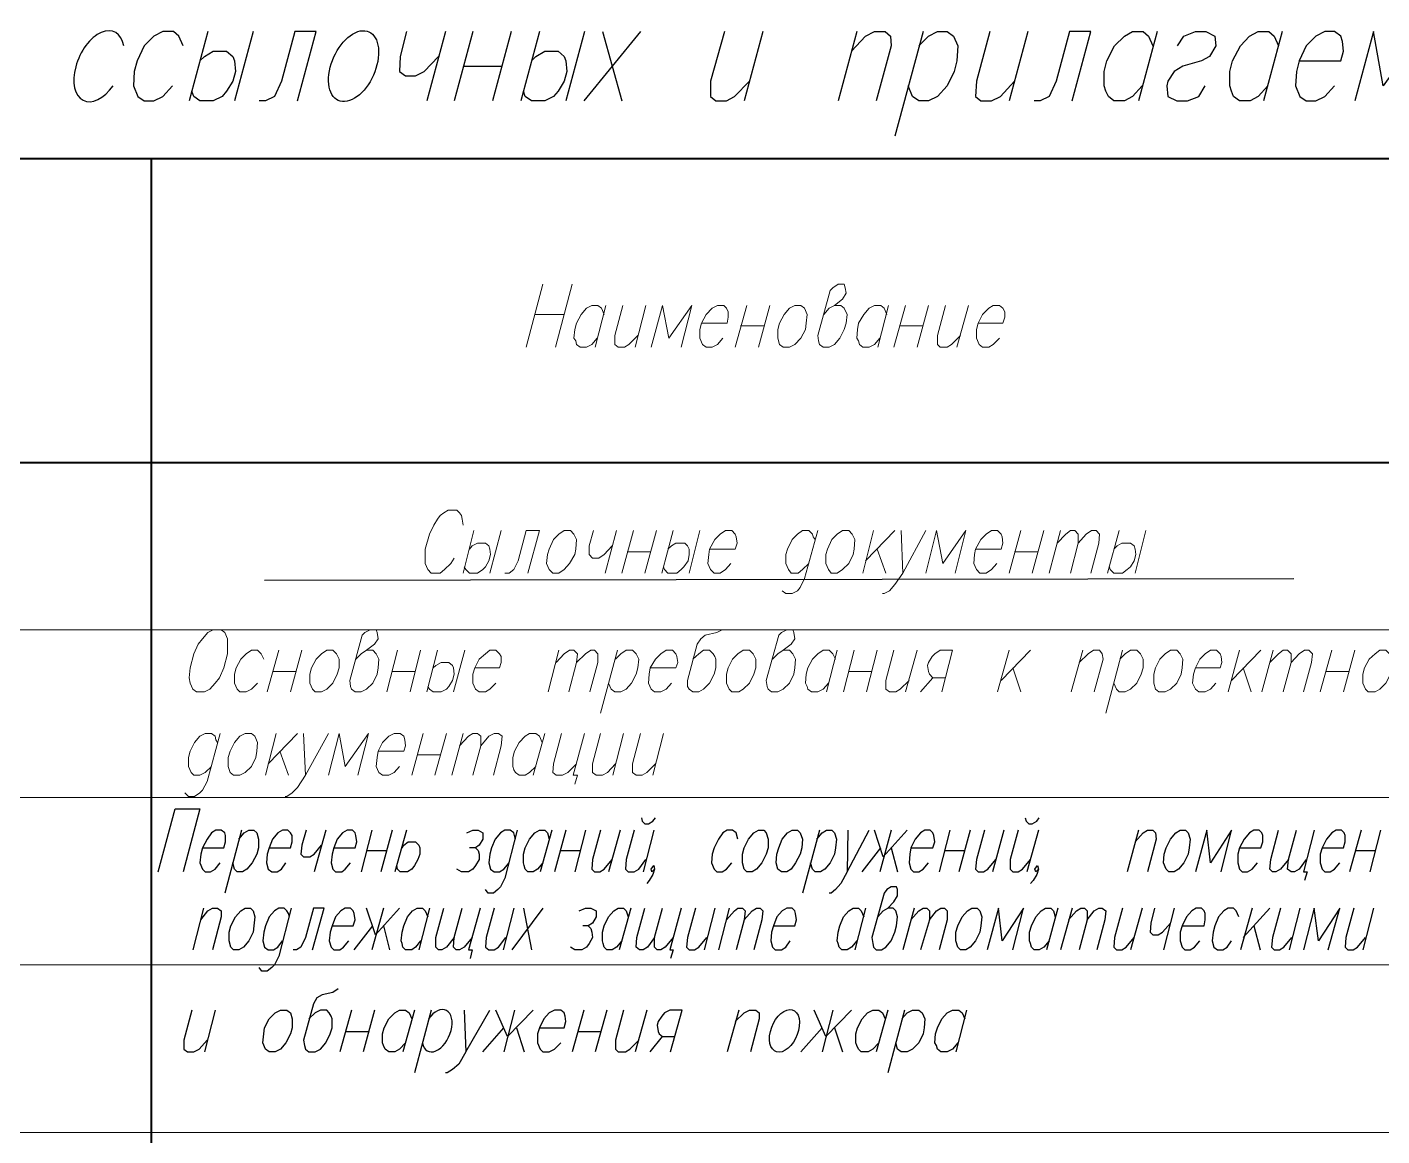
# Model space of a CAD drawing. Header units: millimetres. Extents: x 2185 to 4647, y 1259 to 2456.
# Drawn here: x 3933.69 to 3966.04, y 2395.15 to 2421.64 of the extents above; entities that cross this region are included whole.
import ezdxf

# ---------------------------------------------------------------- set-up
doc = ezdxf.new("R2010")
doc.units = ezdxf.units.MM
doc.layers.add('PDF _0', color=7, linetype='Continuous')
doc.layers.add('PDF _OBORUDOVANIE', color=7, linetype='Continuous')

msp = doc.modelspace()

# ---------------------------------------------------------------- linework, layer by layer
at = {"layer": 'PDF _0', "lineweight": 40}
for points in [[(3906.657, 2339.25), (3906.657, 2418.503), (3999.14, 2418.503), (3999.14, 2339.25)], [(3936.652, 2418.503), (3936.652, 2339.25)], [(3906.911, 2411.242), (3999.14, 2411.242)]]:
    msp.add_lwpolyline(points, dxfattribs=at)
at = {"layer": 'PDF _0', "lineweight": 20}
for points in [[(3946.008, 2415.497), (3945.606, 2413.994)], [(3946.304, 2413.994), (3946.706, 2415.497)], [(3952.718, 2414.777), (3952.845, 2414.925), (3952.972, 2414.989), (3953.163, 2415.137), (3953.247, 2415.285), (3953.226, 2415.412), (3953.205, 2415.497), (3953.057, 2415.497), (3952.93, 2415.412), (3952.866, 2415.349), (3952.57, 2414.269), (3952.591, 2414.142), (3952.612, 2414.057), (3952.697, 2413.994), (3952.845, 2413.994), (3952.972, 2414.057), (3953.099, 2414.205), (3953.205, 2414.417), (3953.247, 2414.565), (3953.269, 2414.777), (3953.205, 2414.925), (3953.12, 2414.989), (3952.972, 2414.989)], [(3945.817, 2414.777), (3946.516, 2414.777)], [(3947.299, 2414.205), (3947.172, 2414.057), (3947.045, 2413.994), (3946.897, 2413.994), (3946.812, 2414.057), (3946.791, 2414.142), (3946.749, 2414.205), (3946.77, 2414.417), (3946.812, 2414.565), (3946.918, 2414.777), (3947.045, 2414.925), (3947.172, 2414.989), (3947.32, 2414.989), (3947.405, 2414.925), (3947.469, 2414.777)], [(3947.511, 2414.989), (3947.257, 2413.994)], [(3947.913, 2414.989), (3947.723, 2414.269), (3947.723, 2414.057), (3947.807, 2413.994), (3947.955, 2413.994), (3948.061, 2414.057), (3948.273, 2414.269)], [(3948.463, 2414.989), (3948.209, 2413.994)], [(3949.31, 2413.994), (3949.564, 2414.989), (3949.014, 2414.205), (3948.866, 2414.989), (3948.59, 2413.994)], [(3949.797, 2414.565), (3950.411, 2414.565), (3950.432, 2414.713), (3950.432, 2414.84), (3950.39, 2414.925), (3950.326, 2414.989), (3950.178, 2414.989), (3950.051, 2414.925), (3949.903, 2414.777), (3949.797, 2414.565), (3949.755, 2414.417), (3949.755, 2414.205), (3949.818, 2414.057), (3949.903, 2413.994), (3950.051, 2413.994), (3950.178, 2414.057), (3950.305, 2414.205)], [(3950.877, 2414.989), (3950.601, 2413.994)], [(3951.427, 2414.989), (3951.152, 2413.994)], [(3954.052, 2414.205), (3953.925, 2414.057), (3953.798, 2413.994), (3953.65, 2413.994), (3953.565, 2414.057), (3953.544, 2414.142), (3953.501, 2414.205), (3953.523, 2414.417), (3953.544, 2414.565), (3953.671, 2414.777), (3953.798, 2414.925), (3953.925, 2414.989), (3954.073, 2414.989), (3954.158, 2414.925), (3954.221, 2414.777)], [(3954.263, 2414.989), (3954.009, 2413.994)], [(3954.666, 2414.989), (3954.39, 2413.994)], [(3955.216, 2414.989), (3954.941, 2413.994)], [(3955.618, 2414.989), (3955.428, 2414.269), (3955.428, 2414.057), (3955.491, 2413.994), (3955.661, 2413.994), (3955.766, 2414.057), (3955.978, 2414.269)], [(3956.169, 2414.989), (3955.893, 2413.994)], [(3956.401, 2414.565), (3956.994, 2414.565), (3957.036, 2414.713), (3957.036, 2414.84), (3956.994, 2414.925), (3956.909, 2414.989), (3956.761, 2414.989), (3956.655, 2414.925), (3956.507, 2414.777), (3956.401, 2414.565), (3956.359, 2414.417), (3956.359, 2414.205), (3956.423, 2414.057), (3956.507, 2413.994), (3956.655, 2413.994), (3956.761, 2414.057), (3956.909, 2414.205)], [(3950.728, 2414.502), (3951.279, 2414.502)], [(3954.539, 2414.502), (3955.089, 2414.502)], [(3944.103, 2409.739), (3944.082, 2409.887), (3944.06, 2409.972), (3944.018, 2410.035), (3943.955, 2410.099), (3943.743, 2410.099), (3943.637, 2410.035), (3943.552, 2409.972), (3943.489, 2409.887), (3943.404, 2409.739), (3943.298, 2409.527), (3943.193, 2409.167), (3943.193, 2408.956), (3943.193, 2408.829), (3943.256, 2408.681), (3943.341, 2408.596), (3943.552, 2408.596), (3943.658, 2408.681), (3943.806, 2408.829), (3943.891, 2408.956)], [(3944.357, 2409.612), (3944.103, 2408.596)], [(3945.013, 2409.612), (3944.738, 2408.596)], [(3945.648, 2408.596), (3945.923, 2409.612), (3945.606, 2409.612), (3945.415, 2408.892), (3945.309, 2408.681), (3945.204, 2408.596), (3945.098, 2408.596)], [(3947.215, 2409.612), (3947.109, 2409.252), (3947.109, 2409.04), (3947.193, 2408.956), (3947.342, 2408.956), (3947.469, 2409.04), (3947.659, 2409.252)], [(3947.765, 2409.612), (3947.49, 2408.596)], [(3948.167, 2409.612), (3947.892, 2408.596)], [(3948.717, 2409.612), (3948.442, 2408.596)], [(3949.12, 2409.612), (3948.844, 2408.596)], [(3949.755, 2409.612), (3949.501, 2408.596)], [(3949.988, 2409.167), (3950.601, 2409.167), (3950.644, 2409.316), (3950.623, 2409.464), (3950.601, 2409.527), (3950.517, 2409.612), (3950.369, 2409.612), (3950.242, 2409.527), (3950.115, 2409.4), (3949.988, 2409.167), (3949.966, 2409.04), (3949.945, 2408.829), (3950.009, 2408.681), (3950.093, 2408.596), (3950.242, 2408.596), (3950.369, 2408.681), (3950.496, 2408.829)], [(3952.57, 2409.612), (3952.253, 2408.469), (3952.147, 2408.257), (3952.083, 2408.173), (3951.956, 2408.109), (3951.808, 2408.109), (3951.723, 2408.173)], [(3952.507, 2409.4), (3952.464, 2409.464), (3952.443, 2409.527), (3952.358, 2409.612), (3952.21, 2409.612), (3952.083, 2409.527), (3951.956, 2409.4), (3951.85, 2409.167), (3951.808, 2409.04), (3951.808, 2408.829), (3951.871, 2408.681), (3951.935, 2408.596), (3952.104, 2408.596), (3952.21, 2408.681), (3952.358, 2408.829)], [(3953.904, 2409.612), (3953.65, 2408.596)], [(3954.412, 2409.612), (3953.713, 2408.892)], [(3954.56, 2409.612), (3954.602, 2408.596), (3955.153, 2409.612)], [(3955.851, 2408.596), (3956.105, 2409.612), (3955.555, 2408.829), (3955.407, 2409.612), (3955.153, 2408.596)], [(3956.338, 2409.167), (3956.952, 2409.167), (3956.994, 2409.316), (3956.973, 2409.464), (3956.952, 2409.527), (3956.867, 2409.612), (3956.719, 2409.612), (3956.592, 2409.527), (3956.465, 2409.4), (3956.338, 2409.167), (3956.317, 2409.04), (3956.296, 2408.829), (3956.359, 2408.681), (3956.444, 2408.596), (3956.592, 2408.596), (3956.719, 2408.681), (3956.846, 2408.829)], [(3957.417, 2409.612), (3957.142, 2408.596)], [(3957.968, 2409.612), (3957.693, 2408.596)], [(3958.37, 2409.612), (3958.095, 2408.596)], [(3958.285, 2409.316), (3958.497, 2409.527), (3958.603, 2409.612), (3958.709, 2409.612), (3958.793, 2409.527), (3958.793, 2409.316), (3958.603, 2408.596)], [(3958.793, 2409.316), (3958.984, 2409.527), (3959.111, 2409.612), (3959.217, 2409.612), (3959.301, 2409.527), (3959.28, 2409.316), (3959.09, 2408.596)], [(3959.767, 2409.612), (3959.492, 2408.596)], [(3960.402, 2409.612), (3960.148, 2408.596)], [(3944.251, 2409.167), (3944.315, 2409.252), (3944.442, 2409.316), (3944.59, 2409.316), (3944.632, 2409.316), (3944.717, 2409.252), (3944.738, 2409.167), (3944.759, 2409.04), (3944.717, 2408.892), (3944.632, 2408.744), (3944.569, 2408.681), (3944.442, 2408.596), (3944.251, 2408.596), (3944.166, 2408.681), (3944.124, 2408.744)], [(3948.993, 2409.167), (3949.077, 2409.252), (3949.183, 2409.316), (3949.331, 2409.316), (3949.395, 2409.316), (3949.458, 2409.252), (3949.501, 2409.167), (3949.501, 2409.04), (3949.479, 2408.892), (3949.374, 2408.744), (3949.31, 2408.681), (3949.204, 2408.596), (3948.993, 2408.596), (3948.908, 2408.681), (3948.887, 2408.744)], [(3959.64, 2409.167), (3959.725, 2409.252), (3959.831, 2409.316), (3959.979, 2409.316), (3960.042, 2409.316), (3960.127, 2409.252), (3960.148, 2409.167), (3960.169, 2409.04), (3960.127, 2408.892), (3960.042, 2408.744), (3959.958, 2408.681), (3959.852, 2408.596), (3959.64, 2408.596), (3959.555, 2408.681), (3959.534, 2408.744)], [(3948.019, 2409.104), (3948.569, 2409.104)], [(3953.988, 2409.167), (3954.2, 2408.596)], [(3957.269, 2409.104), (3957.82, 2409.104)], [(3954.602, 2408.596), (3954.412, 2408.321), (3954.285, 2408.173), (3954.158, 2408.109), (3954.115, 2408.109)], [(3906.657, 2407.241), (3999.14, 2407.241)], [(3941.541, 2406.543), (3941.669, 2406.67), (3941.796, 2406.754), (3941.986, 2406.902), (3942.071, 2407.029), (3942.05, 2407.178), (3942.028, 2407.241), (3941.88, 2407.241), (3941.753, 2407.178), (3941.69, 2407.114), (3941.393, 2406.035), (3941.414, 2405.886), (3941.436, 2405.823), (3941.52, 2405.759), (3941.669, 2405.759), (3941.796, 2405.823), (3941.944, 2405.971), (3942.05, 2406.183), (3942.071, 2406.331), (3942.092, 2406.543), (3942.028, 2406.67), (3941.944, 2406.754), (3941.796, 2406.754)], [(3950.284, 2407.241), (3950.157, 2407.178), (3949.882, 2407.114), (3949.776, 2407.029), (3949.691, 2406.902), (3949.458, 2406.035), (3949.458, 2405.886), (3949.501, 2405.823), (3949.585, 2405.759), (3949.734, 2405.759), (3949.839, 2405.823), (3949.988, 2405.971), (3950.093, 2406.183), (3950.136, 2406.331), (3950.136, 2406.543), (3950.115, 2406.606), (3950.072, 2406.67), (3949.988, 2406.754), (3949.839, 2406.754), (3949.734, 2406.67), (3949.585, 2406.543)], [(3951.49, 2406.543), (3951.617, 2406.67), (3951.744, 2406.754), (3951.935, 2406.902), (3952.02, 2407.029), (3951.998, 2407.178), (3951.977, 2407.241), (3951.829, 2407.241), (3951.702, 2407.178), (3951.639, 2407.114), (3951.342, 2406.035), (3951.363, 2405.886), (3951.385, 2405.823), (3951.469, 2405.759), (3951.617, 2405.759), (3951.744, 2405.823), (3951.893, 2405.971), (3951.998, 2406.183), (3952.02, 2406.331), (3952.041, 2406.543), (3951.977, 2406.67), (3951.893, 2406.754), (3951.744, 2406.754)], [(3939.34, 2406.543), (3939.277, 2406.67), (3939.192, 2406.754), (3939.044, 2406.754), (3938.917, 2406.67), (3938.79, 2406.543), (3938.684, 2406.331), (3938.641, 2406.183), (3938.641, 2405.971), (3938.705, 2405.823), (3938.768, 2405.759), (3938.917, 2405.759), (3939.044, 2405.823), (3939.192, 2405.971)], [(3939.7, 2406.754), (3939.425, 2405.759)], [(3940.25, 2406.754), (3939.975, 2405.759)], [(3942.536, 2406.754), (3942.282, 2405.759)], [(3943.087, 2406.754), (3942.833, 2405.759)], [(3943.489, 2406.754), (3943.235, 2405.759)], [(3944.145, 2406.754), (3943.87, 2405.759)], [(3944.378, 2406.331), (3944.971, 2406.331), (3945.013, 2406.458), (3945.013, 2406.606), (3944.971, 2406.67), (3944.886, 2406.754), (3944.738, 2406.754), (3944.632, 2406.67), (3944.484, 2406.543), (3944.378, 2406.331), (3944.336, 2406.183), (3944.336, 2405.971), (3944.399, 2405.823), (3944.484, 2405.759), (3944.632, 2405.759), (3944.738, 2405.823), (3944.886, 2405.971)], [(3946.389, 2406.754), (3946.135, 2405.759)], [(3946.325, 2406.458), (3946.516, 2406.67), (3946.643, 2406.754), (3946.749, 2406.754), (3946.833, 2406.67), (3946.812, 2406.458), (3946.622, 2405.759)], [(3946.812, 2406.458), (3947.024, 2406.67), (3947.151, 2406.754), (3947.236, 2406.754), (3947.32, 2406.67), (3947.32, 2406.458), (3947.13, 2405.759)], [(3947.786, 2406.754), (3947.384, 2405.251)], [(3947.744, 2406.543), (3947.871, 2406.67), (3947.998, 2406.754), (3948.146, 2406.754), (3948.231, 2406.67), (3948.294, 2406.543), (3948.273, 2406.331), (3948.231, 2406.183), (3948.125, 2405.971), (3947.998, 2405.823), (3947.871, 2405.759), (3947.723, 2405.759), (3947.638, 2405.823), (3947.574, 2405.971)], [(3948.569, 2406.331), (3949.183, 2406.331), (3949.225, 2406.458), (3949.204, 2406.606), (3949.183, 2406.67), (3949.098, 2406.754), (3948.95, 2406.754), (3948.823, 2406.67), (3948.696, 2406.543), (3948.569, 2406.331), (3948.548, 2406.183), (3948.527, 2405.971), (3948.59, 2405.823), (3948.675, 2405.759), (3948.823, 2405.759), (3948.95, 2405.823), (3949.077, 2405.971)], [(3952.824, 2405.971), (3952.697, 2405.823), (3952.57, 2405.759), (3952.422, 2405.759), (3952.337, 2405.823), (3952.316, 2405.886), (3952.274, 2405.971), (3952.295, 2406.183), (3952.337, 2406.331), (3952.443, 2406.543), (3952.57, 2406.67), (3952.697, 2406.754), (3952.845, 2406.754), (3952.93, 2406.67), (3952.993, 2406.543)], [(3953.036, 2406.754), (3952.782, 2405.759)], [(3953.438, 2406.754), (3953.184, 2405.759)], [(3953.988, 2406.754), (3953.734, 2405.759)], [(3954.39, 2406.754), (3954.2, 2406.035), (3954.2, 2405.823), (3954.285, 2405.759), (3954.433, 2405.759), (3954.539, 2405.823), (3954.75, 2406.035)], [(3954.941, 2406.754), (3954.666, 2405.759)], [(3955.534, 2405.759), (3955.788, 2406.754), (3955.491, 2406.754), (3955.364, 2406.67), (3955.301, 2406.606), (3955.216, 2406.458), (3955.195, 2406.394), (3955.216, 2406.246), (3955.237, 2406.183), (3955.322, 2406.098), (3955.618, 2406.098)], [(3957.142, 2406.754), (3956.867, 2405.759)], [(3957.65, 2406.754), (3956.952, 2406.035)], [(3958.899, 2406.754), (3958.624, 2405.759)], [(3958.815, 2406.458), (3959.026, 2406.67), (3959.153, 2406.754), (3959.301, 2406.754), (3959.365, 2406.67), (3959.386, 2406.543), (3959.174, 2405.759)], [(3959.852, 2406.754), (3959.45, 2405.251)], [(3959.788, 2406.543), (3959.915, 2406.67), (3960.042, 2406.754), (3960.191, 2406.754), (3960.275, 2406.67), (3960.339, 2406.543), (3960.339, 2406.331), (3960.296, 2406.183), (3960.191, 2405.971), (3960.042, 2405.823), (3959.915, 2405.759), (3959.767, 2405.759), (3959.704, 2405.823), (3959.64, 2405.971)], [(3961.588, 2406.331), (3962.18, 2406.331), (3962.223, 2406.458), (3962.201, 2406.606), (3962.18, 2406.67), (3962.096, 2406.754), (3961.947, 2406.754), (3961.82, 2406.67), (3961.693, 2406.543), (3961.588, 2406.331), (3961.545, 2406.183), (3961.524, 2405.971), (3961.588, 2405.823), (3961.672, 2405.759), (3961.82, 2405.759), (3961.947, 2405.823), (3962.074, 2405.971)], [(3962.646, 2406.754), (3962.371, 2405.759)], [(3963.154, 2406.754), (3962.455, 2406.035)], [(3963.45, 2406.754), (3963.175, 2405.759)], [(3963.366, 2406.458), (3963.577, 2406.67), (3963.683, 2406.754), (3963.789, 2406.754), (3963.874, 2406.67), (3963.874, 2406.458), (3963.683, 2405.759)], [(3963.874, 2406.458), (3964.064, 2406.67), (3964.191, 2406.754), (3964.297, 2406.754), (3964.382, 2406.67), (3964.361, 2406.458), (3964.17, 2405.759)], [(3964.847, 2406.754), (3964.572, 2405.759)], [(3965.398, 2406.754), (3965.123, 2405.759)], [(3943.383, 2406.331), (3943.447, 2406.394), (3943.574, 2406.458), (3943.722, 2406.458), (3943.764, 2406.458), (3943.849, 2406.394), (3943.87, 2406.331), (3943.891, 2406.183), (3943.849, 2406.035), (3943.764, 2405.886), (3943.701, 2405.823), (3943.574, 2405.759), (3943.383, 2405.759), (3943.298, 2405.823), (3943.256, 2405.886)], [(3957.227, 2406.331), (3957.417, 2405.759)], [(3962.731, 2406.331), (3962.921, 2405.759)], [(3939.552, 2406.246), (3940.102, 2406.246)], [(3942.409, 2406.246), (3942.96, 2406.246)], [(3953.311, 2406.246), (3953.861, 2406.246)], [(3955.026, 2405.759), (3955.322, 2406.098)], [(3964.699, 2406.246), (3965.25, 2406.246)], [(3938.303, 2404.765), (3937.985, 2403.621), (3937.879, 2403.41), (3937.816, 2403.346), (3937.689, 2403.262), (3937.541, 2403.262), (3937.456, 2403.346)], [(3938.239, 2404.553), (3938.197, 2404.616), (3938.176, 2404.701), (3938.091, 2404.765), (3937.943, 2404.765), (3937.816, 2404.701), (3937.689, 2404.553), (3937.583, 2404.341), (3937.541, 2404.193), (3937.541, 2403.981), (3937.604, 2403.833), (3937.668, 2403.77), (3937.816, 2403.77), (3937.943, 2403.833), (3938.091, 2403.981)], [(3939.636, 2404.765), (3939.382, 2403.77)], [(3940.144, 2404.765), (3939.446, 2404.045)], [(3940.293, 2404.765), (3940.335, 2403.77), (3940.885, 2404.765)], [(3941.584, 2403.77), (3941.838, 2404.765), (3941.287, 2403.981), (3941.139, 2404.765), (3940.885, 2403.77)], [(3942.071, 2404.341), (3942.685, 2404.341), (3942.727, 2404.468), (3942.706, 2404.616), (3942.685, 2404.701), (3942.6, 2404.765), (3942.452, 2404.765), (3942.325, 2404.701), (3942.177, 2404.553), (3942.071, 2404.341), (3942.05, 2404.193), (3942.028, 2403.981), (3942.092, 2403.833), (3942.177, 2403.77), (3942.325, 2403.77), (3942.452, 2403.833), (3942.579, 2403.981)], [(3943.15, 2404.765), (3942.875, 2403.77)], [(3943.701, 2404.765), (3943.425, 2403.77)], [(3944.103, 2404.765), (3943.828, 2403.77)], [(3944.018, 2404.468), (3944.23, 2404.701), (3944.336, 2404.765), (3944.442, 2404.765), (3944.526, 2404.701), (3944.526, 2404.468), (3944.336, 2403.77)], [(3944.526, 2404.468), (3944.717, 2404.701), (3944.844, 2404.765), (3944.95, 2404.765), (3945.034, 2404.701), (3945.013, 2404.468), (3944.823, 2403.77)], [(3945.839, 2403.981), (3945.69, 2403.833), (3945.585, 2403.77), (3945.436, 2403.77), (3945.352, 2403.833), (3945.309, 2403.897), (3945.288, 2403.981), (3945.288, 2404.193), (3945.331, 2404.341), (3945.436, 2404.553), (3945.585, 2404.701), (3945.69, 2404.765), (3945.839, 2404.765), (3945.923, 2404.701), (3945.987, 2404.553)], [(3946.05, 2404.765), (3945.775, 2403.77)], [(3946.452, 2404.765), (3946.262, 2404.045), (3946.241, 2403.833), (3946.325, 2403.77), (3946.474, 2403.77), (3946.601, 2403.833), (3946.812, 2404.045)], [(3947.003, 2404.765), (3946.728, 2403.77), (3946.833, 2403.77), (3946.77, 2403.558)], [(3947.384, 2404.765), (3947.193, 2404.045), (3947.193, 2403.833), (3947.278, 2403.77), (3947.426, 2403.77), (3947.553, 2403.833), (3947.744, 2404.045)], [(3947.934, 2404.765), (3947.68, 2403.77)], [(3948.336, 2404.765), (3948.146, 2404.045), (3948.146, 2403.833), (3948.231, 2403.77), (3948.379, 2403.77), (3948.485, 2403.833), (3948.696, 2404.045)], [(3948.887, 2404.765), (3948.633, 2403.77)], [(3939.721, 2404.341), (3939.933, 2403.77)], [(3943.002, 2404.256), (3943.552, 2404.256)], [(3940.335, 2403.77), (3940.144, 2403.473), (3940.017, 2403.346), (3939.89, 2403.262), (3939.848, 2403.262)], [(3906.657, 2403.24), (3999.14, 2403.24)], [(3906.657, 2399.24), (3999.14, 2399.24)], [(3906.657, 2395.239), (3999.14, 2395.239)]]:
    msp.add_lwpolyline(points, dxfattribs=at)
for points in [[(3952.02, 2414.989), (3952.168, 2414.989), (3952.253, 2414.925), (3952.316, 2414.777), (3952.295, 2414.565), (3952.274, 2414.417), (3952.168, 2414.205), (3952.02, 2414.057), (3951.893, 2413.994), (3951.744, 2413.994), (3951.66, 2414.057), (3951.617, 2414.205), (3951.617, 2414.417), (3951.66, 2414.565), (3951.766, 2414.777), (3951.893, 2414.925)], [(3946.516, 2409.612), (3946.664, 2409.612), (3946.749, 2409.527), (3946.812, 2409.4), (3946.791, 2409.167), (3946.77, 2409.04), (3946.643, 2408.829), (3946.516, 2408.681), (3946.389, 2408.596), (3946.241, 2408.596), (3946.156, 2408.681), (3946.093, 2408.829), (3946.114, 2409.04), (3946.156, 2409.167), (3946.262, 2409.4), (3946.389, 2409.527)], [(3953.163, 2409.612), (3953.311, 2409.612), (3953.396, 2409.527), (3953.459, 2409.4), (3953.438, 2409.167), (3953.417, 2409.04), (3953.311, 2408.829), (3953.163, 2408.681), (3953.036, 2408.596), (3952.888, 2408.596), (3952.824, 2408.681), (3952.761, 2408.829), (3952.761, 2409.04), (3952.803, 2409.167), (3952.909, 2409.4), (3953.036, 2409.527)], [(3938.133, 2407.241), (3938.324, 2407.241), (3938.409, 2407.178), (3938.472, 2407.029), (3938.472, 2406.902), (3938.472, 2406.67), (3938.387, 2406.331), (3938.282, 2406.098), (3938.176, 2405.971), (3938.049, 2405.823), (3937.922, 2405.759), (3937.731, 2405.759), (3937.647, 2405.823), (3937.583, 2405.971), (3937.562, 2406.098), (3937.583, 2406.331), (3937.668, 2406.67), (3937.774, 2406.902), (3937.879, 2407.029), (3938.006, 2407.178)], [(3940.843, 2406.754), (3940.991, 2406.754), (3941.076, 2406.67), (3941.139, 2406.543), (3941.139, 2406.331), (3941.097, 2406.183), (3940.991, 2405.971), (3940.843, 2405.823), (3940.716, 2405.759), (3940.568, 2405.759), (3940.504, 2405.823), (3940.441, 2405.971), (3940.441, 2406.183), (3940.483, 2406.331), (3940.589, 2406.543), (3940.716, 2406.67)], [(3950.792, 2406.754), (3950.94, 2406.754), (3951.025, 2406.67), (3951.088, 2406.543), (3951.088, 2406.331), (3951.046, 2406.183), (3950.94, 2405.971), (3950.792, 2405.823), (3950.686, 2405.759), (3950.517, 2405.759), (3950.453, 2405.823), (3950.39, 2405.971), (3950.39, 2406.183), (3950.432, 2406.331), (3950.538, 2406.543), (3950.665, 2406.67)], [(3960.995, 2406.754), (3961.143, 2406.754), (3961.228, 2406.67), (3961.291, 2406.543), (3961.27, 2406.331), (3961.249, 2406.183), (3961.143, 2405.971), (3960.995, 2405.823), (3960.868, 2405.759), (3960.72, 2405.759), (3960.635, 2405.823), (3960.593, 2405.971), (3960.593, 2406.183), (3960.635, 2406.331), (3960.741, 2406.543), (3960.868, 2406.67)], [(3965.991, 2406.754), (3966.139, 2406.754), (3966.223, 2406.67), (3966.287, 2406.543), (3966.287, 2406.331), (3966.245, 2406.183), (3966.139, 2405.971), (3965.991, 2405.823), (3965.885, 2405.759), (3965.715, 2405.759), (3965.652, 2405.823), (3965.588, 2405.971), (3965.588, 2406.183), (3965.631, 2406.331), (3965.737, 2406.543), (3965.885, 2406.67)], [(3938.895, 2404.765), (3939.044, 2404.765), (3939.128, 2404.701), (3939.192, 2404.553), (3939.171, 2404.341), (3939.15, 2404.193), (3939.044, 2403.981), (3938.895, 2403.833), (3938.768, 2403.77), (3938.62, 2403.77), (3938.536, 2403.833), (3938.493, 2403.981), (3938.493, 2404.193), (3938.536, 2404.341), (3938.641, 2404.553), (3938.768, 2404.701)]]:
    msp.add_lwpolyline(points, close=True, dxfattribs=at)
at = {"layer": 'PDF _0', "lineweight": 25}
for points in [[(3939.361, 2408.427), (3963.937, 2408.469)], [(3936.821, 2401.462), (3937.223, 2402.965), (3937.816, 2402.965), (3937.414, 2401.462)], [(3948.358, 2402.754), (3948.379, 2402.669), (3948.442, 2402.605), (3948.527, 2402.605), (3948.633, 2402.669), (3948.696, 2402.754)], [(3957.523, 2402.754), (3957.545, 2402.669), (3957.608, 2402.605), (3957.693, 2402.605), (3957.799, 2402.669), (3957.862, 2402.754)], [(3937.879, 2402.034), (3938.387, 2402.034), (3938.43, 2402.182), (3938.43, 2402.33), (3938.409, 2402.394), (3938.324, 2402.457), (3938.197, 2402.457), (3938.091, 2402.394), (3937.985, 2402.246), (3937.879, 2402.034), (3937.837, 2401.886), (3937.816, 2401.674), (3937.879, 2401.526), (3937.943, 2401.462), (3938.07, 2401.462), (3938.176, 2401.526), (3938.303, 2401.674)], [(3938.811, 2402.457), (3938.409, 2400.954)], [(3938.747, 2402.246), (3938.874, 2402.394), (3938.98, 2402.457), (3939.107, 2402.457), (3939.171, 2402.394), (3939.213, 2402.246), (3939.213, 2402.034), (3939.171, 2401.886), (3939.065, 2401.674), (3938.938, 2401.526), (3938.832, 2401.462), (3938.705, 2401.462), (3938.641, 2401.526), (3938.599, 2401.674)], [(3939.467, 2402.034), (3939.975, 2402.034), (3940.017, 2402.182), (3940.017, 2402.33), (3939.975, 2402.394), (3939.912, 2402.457), (3939.785, 2402.457), (3939.679, 2402.394), (3939.552, 2402.246), (3939.467, 2402.034), (3939.425, 2401.886), (3939.404, 2401.674), (3939.446, 2401.526), (3939.531, 2401.462), (3939.658, 2401.462), (3939.763, 2401.526), (3939.869, 2401.674)], [(3940.356, 2402.457), (3940.25, 2402.097), (3940.229, 2401.886), (3940.293, 2401.822), (3940.441, 2401.822), (3940.547, 2401.886), (3940.716, 2402.097)], [(3940.822, 2402.457), (3940.547, 2401.462)], [(3941.012, 2402.034), (3941.52, 2402.034), (3941.563, 2402.182), (3941.541, 2402.33), (3941.52, 2402.394), (3941.457, 2402.457), (3941.33, 2402.457), (3941.224, 2402.394), (3941.097, 2402.246), (3941.012, 2402.034), (3940.97, 2401.886), (3940.949, 2401.674), (3940.991, 2401.526), (3941.055, 2401.462), (3941.203, 2401.462), (3941.287, 2401.526), (3941.414, 2401.674)], [(3941.923, 2402.457), (3941.669, 2401.462)], [(3942.409, 2402.457), (3942.134, 2401.462)], [(3942.748, 2402.457), (3942.473, 2401.462)], [(3944.187, 2402.394), (3944.336, 2402.457), (3944.463, 2402.457), (3944.569, 2402.394), (3944.569, 2402.246), (3944.484, 2402.097), (3944.399, 2402.034), (3944.251, 2402.034)], [(3945.394, 2402.457), (3945.098, 2401.314), (3944.992, 2401.102), (3944.928, 2401.039), (3944.823, 2400.954), (3944.696, 2400.954), (3944.632, 2401.039)], [(3945.352, 2402.246), (3945.331, 2402.33), (3945.309, 2402.394), (3945.225, 2402.457), (3945.098, 2402.457), (3944.992, 2402.394), (3944.865, 2402.246), (3944.78, 2402.034), (3944.738, 2401.886), (3944.717, 2401.674), (3944.759, 2401.526), (3944.844, 2401.462), (3944.971, 2401.462), (3945.077, 2401.526), (3945.204, 2401.674)], [(3946.008, 2401.674), (3945.881, 2401.526), (3945.775, 2401.462), (3945.648, 2401.462), (3945.585, 2401.526), (3945.563, 2401.61), (3945.542, 2401.674), (3945.542, 2401.886), (3945.585, 2402.034), (3945.69, 2402.246), (3945.817, 2402.394), (3945.923, 2402.457), (3946.05, 2402.457), (3946.114, 2402.394), (3946.156, 2402.246)], [(3946.22, 2402.457), (3945.944, 2401.462)], [(3946.558, 2402.457), (3946.283, 2401.462)], [(3947.024, 2402.457), (3946.77, 2401.462)], [(3947.384, 2402.457), (3947.193, 2401.759), (3947.172, 2401.526), (3947.236, 2401.462), (3947.363, 2401.462), (3947.469, 2401.526), (3947.659, 2401.759)], [(3947.85, 2402.457), (3947.574, 2401.462)], [(3948.188, 2402.457), (3947.998, 2401.759), (3947.977, 2401.526), (3948.04, 2401.462), (3948.188, 2401.462), (3948.294, 2401.526), (3948.463, 2401.759)], [(3948.654, 2402.457), (3948.4, 2401.462)], [(3950.665, 2402.246), (3950.623, 2402.394), (3950.538, 2402.457), (3950.411, 2402.457), (3950.305, 2402.394), (3950.199, 2402.246), (3950.093, 2402.034), (3950.051, 2401.886), (3950.03, 2401.674), (3950.093, 2401.526), (3950.157, 2401.462), (3950.284, 2401.462), (3950.39, 2401.526), (3950.517, 2401.674)], [(3952.612, 2402.457), (3952.21, 2400.954)], [(3952.549, 2402.246), (3952.676, 2402.394), (3952.782, 2402.457), (3952.909, 2402.457), (3952.972, 2402.394), (3953.015, 2402.246), (3952.993, 2402.034), (3952.972, 2401.886), (3952.866, 2401.674), (3952.739, 2401.526), (3952.634, 2401.462), (3952.507, 2401.462), (3952.443, 2401.526), (3952.401, 2401.674)], [(3953.29, 2402.457), (3953.269, 2401.462), (3953.798, 2402.457)], [(3954.708, 2402.457), (3954.136, 2401.822), (3953.925, 2402.457)], [(3954.327, 2402.457), (3954.052, 2401.462)], [(3954.793, 2402.034), (3955.322, 2402.034), (3955.364, 2402.182), (3955.343, 2402.33), (3955.322, 2402.394), (3955.258, 2402.457), (3955.131, 2402.457), (3955.026, 2402.394), (3954.899, 2402.246), (3954.793, 2402.034), (3954.771, 2401.886), (3954.75, 2401.674), (3954.793, 2401.526), (3954.856, 2401.462), (3954.983, 2401.462), (3955.089, 2401.526), (3955.216, 2401.674)], [(3955.724, 2402.457), (3955.47, 2401.462)], [(3956.211, 2402.457), (3955.936, 2401.462)], [(3956.55, 2402.457), (3956.359, 2401.759), (3956.338, 2401.526), (3956.401, 2401.462), (3956.528, 2401.462), (3956.634, 2401.526), (3956.825, 2401.759)], [(3957.015, 2402.457), (3956.74, 2401.462)], [(3957.354, 2402.457), (3957.163, 2401.759), (3957.163, 2401.526), (3957.227, 2401.462), (3957.354, 2401.462), (3957.46, 2401.526), (3957.65, 2401.759)], [(3957.841, 2402.457), (3957.566, 2401.462)], [(3960.233, 2402.457), (3959.958, 2401.462)], [(3960.148, 2402.182), (3960.339, 2402.394), (3960.445, 2402.457), (3960.572, 2402.457), (3960.635, 2402.394), (3960.656, 2402.246), (3960.445, 2401.462)], [(3962.201, 2401.462), (3962.455, 2402.457), (3961.947, 2401.674), (3961.863, 2402.457), (3961.588, 2401.462)], [(3962.646, 2402.034), (3963.154, 2402.034), (3963.196, 2402.182), (3963.196, 2402.33), (3963.175, 2402.394), (3963.112, 2402.457), (3962.985, 2402.457), (3962.879, 2402.394), (3962.752, 2402.246), (3962.646, 2402.034), (3962.604, 2401.886), (3962.604, 2401.674), (3962.646, 2401.526), (3962.709, 2401.462), (3962.837, 2401.462), (3962.942, 2401.526), (3963.069, 2401.674)], [(3963.81, 2401.759), (3963.62, 2401.526), (3963.514, 2401.462), (3963.429, 2401.462), (3963.366, 2401.526), (3963.387, 2401.759), (3963.577, 2402.457)], [(3964.234, 2401.759), (3964.064, 2401.526), (3963.958, 2401.462), (3963.874, 2401.462), (3963.789, 2401.526), (3963.81, 2401.759), (3964.001, 2402.457)], [(3964.424, 2402.457), (3964.17, 2401.462), (3964.255, 2401.462), (3964.191, 2401.251)], [(3964.615, 2402.034), (3965.123, 2402.034), (3965.165, 2402.182), (3965.165, 2402.33), (3965.144, 2402.394), (3965.08, 2402.457), (3964.953, 2402.457), (3964.847, 2402.394), (3964.72, 2402.246), (3964.615, 2402.034), (3964.572, 2401.886), (3964.572, 2401.674), (3964.615, 2401.526), (3964.678, 2401.462), (3964.805, 2401.462), (3964.911, 2401.526), (3965.038, 2401.674)], [(3965.546, 2402.457), (3965.271, 2401.462)], [(3966.012, 2402.457), (3965.758, 2401.462)], [(3942.642, 2402.034), (3942.685, 2402.097), (3942.79, 2402.182), (3942.917, 2402.182), (3942.96, 2402.182), (3943.044, 2402.097), (3943.066, 2402.034), (3943.066, 2401.886), (3943.023, 2401.759), (3942.939, 2401.61), (3942.875, 2401.526), (3942.769, 2401.462), (3942.6, 2401.462), (3942.536, 2401.526), (3942.515, 2401.61)], [(3941.796, 2401.97), (3942.261, 2401.97)], [(3944.399, 2402.034), (3944.463, 2401.97), (3944.484, 2401.886), (3944.484, 2401.759), (3944.399, 2401.61), (3944.336, 2401.526), (3944.23, 2401.462), (3944.06, 2401.462), (3943.955, 2401.526)], [(3946.431, 2401.97), (3946.897, 2401.97)], [(3953.628, 2401.462), (3954.073, 2402.034)], [(3954.327, 2402.034), (3954.475, 2401.462)], [(3955.597, 2401.97), (3956.063, 2401.97)], [(3965.419, 2401.97), (3965.885, 2401.97)], [(3948.675, 2401.526), (3948.612, 2401.462), (3948.59, 2401.526), (3948.654, 2401.61), (3948.675, 2401.526), (3948.633, 2401.399), (3948.548, 2401.251), (3948.485, 2401.187)], [(3953.269, 2401.462), (3953.12, 2401.187), (3952.993, 2401.039), (3952.888, 2400.954), (3952.845, 2400.954)], [(3957.841, 2401.526), (3957.777, 2401.462), (3957.756, 2401.526), (3957.82, 2401.61), (3957.841, 2401.526), (3957.799, 2401.399), (3957.714, 2401.251), (3957.65, 2401.187)], [(3954.009, 2400.383), (3954.136, 2400.531), (3954.242, 2400.594), (3954.39, 2400.743), (3954.475, 2400.891), (3954.475, 2401.039), (3954.454, 2401.102), (3954.327, 2401.102), (3954.221, 2401.039), (3954.158, 2400.954), (3953.861, 2399.896), (3953.882, 2399.748), (3953.904, 2399.663), (3953.967, 2399.6), (3954.094, 2399.6), (3954.2, 2399.663), (3954.327, 2399.811), (3954.412, 2400.023), (3954.454, 2400.171), (3954.475, 2400.383), (3954.433, 2400.531), (3954.369, 2400.594), (3954.242, 2400.594)], [(3937.901, 2400.594), (3937.647, 2399.6)], [(3937.837, 2400.319), (3938.006, 2400.531), (3938.112, 2400.594), (3938.239, 2400.594), (3938.324, 2400.531), (3938.324, 2400.383), (3938.112, 2399.6)], [(3939.996, 2400.594), (3939.7, 2399.451), (3939.594, 2399.24), (3939.531, 2399.176), (3939.425, 2399.091), (3939.298, 2399.091), (3939.234, 2399.176)], [(3939.954, 2400.383), (3939.933, 2400.467), (3939.89, 2400.531), (3939.827, 2400.594), (3939.7, 2400.594), (3939.594, 2400.531), (3939.467, 2400.383), (3939.382, 2400.171), (3939.34, 2400.023), (3939.319, 2399.811), (3939.361, 2399.663), (3939.446, 2399.6), (3939.573, 2399.6), (3939.679, 2399.663), (3939.785, 2399.811)], [(3940.504, 2399.6), (3940.779, 2400.594), (3940.525, 2400.594), (3940.335, 2399.896), (3940.229, 2399.663), (3940.123, 2399.6), (3940.039, 2399.6)], [(3940.97, 2400.171), (3941.478, 2400.171), (3941.52, 2400.319), (3941.499, 2400.467), (3941.478, 2400.531), (3941.414, 2400.594), (3941.287, 2400.594), (3941.182, 2400.531), (3941.055, 2400.383), (3940.97, 2400.171), (3940.928, 2400.023), (3940.906, 2399.811), (3940.949, 2399.663), (3941.012, 2399.6), (3941.16, 2399.6), (3941.245, 2399.663), (3941.372, 2399.811)], [(3942.579, 2400.594), (3942.007, 2399.959), (3941.796, 2400.594)], [(3942.198, 2400.594), (3941.923, 2399.6)], [(3943.087, 2399.811), (3942.96, 2399.663), (3942.875, 2399.6), (3942.727, 2399.6), (3942.663, 2399.663), (3942.642, 2399.748), (3942.621, 2399.811), (3942.642, 2400.023), (3942.685, 2400.171), (3942.769, 2400.383), (3942.896, 2400.531), (3943.002, 2400.594), (3943.129, 2400.594), (3943.193, 2400.531), (3943.256, 2400.383)], [(3943.298, 2400.594), (3943.044, 2399.6)], [(3943.891, 2399.896), (3943.701, 2399.663), (3943.595, 2399.6), (3943.51, 2399.6), (3943.447, 2399.663), (3943.447, 2399.896), (3943.637, 2400.594)], [(3944.315, 2399.896), (3944.124, 2399.663), (3944.018, 2399.6), (3943.933, 2399.6), (3943.87, 2399.663), (3943.891, 2399.896), (3944.082, 2400.594)], [(3944.505, 2400.594), (3944.23, 2399.6), (3944.315, 2399.6), (3944.272, 2399.388)], [(3944.844, 2400.594), (3944.653, 2399.896), (3944.632, 2399.663), (3944.717, 2399.6), (3944.844, 2399.6), (3944.95, 2399.663), (3945.119, 2399.896)], [(3945.309, 2400.594), (3945.055, 2399.6)], [(3946.008, 2400.594), (3945.267, 2399.6)], [(3945.542, 2400.594), (3945.733, 2399.6)], [(3946.876, 2400.531), (3947.024, 2400.594), (3947.151, 2400.594), (3947.278, 2400.531), (3947.278, 2400.383), (3947.193, 2400.235), (3947.088, 2400.171), (3946.961, 2400.171)], [(3947.892, 2399.811), (3947.765, 2399.663), (3947.659, 2399.6), (3947.532, 2399.6), (3947.469, 2399.663), (3947.447, 2399.748), (3947.426, 2399.811), (3947.426, 2400.023), (3947.469, 2400.171), (3947.574, 2400.383), (3947.701, 2400.531), (3947.807, 2400.594), (3947.934, 2400.594), (3947.998, 2400.531), (3948.04, 2400.383)], [(3948.104, 2400.594), (3947.828, 2399.6)], [(3948.675, 2399.896), (3948.506, 2399.663), (3948.4, 2399.6), (3948.315, 2399.6), (3948.231, 2399.663), (3948.252, 2399.896), (3948.442, 2400.594)], [(3949.12, 2399.896), (3948.929, 2399.663), (3948.823, 2399.6), (3948.739, 2399.6), (3948.675, 2399.663), (3948.675, 2399.896), (3948.866, 2400.594)], [(3949.31, 2400.594), (3949.035, 2399.6), (3949.12, 2399.6), (3949.056, 2399.388)], [(3949.649, 2400.594), (3949.458, 2399.896), (3949.437, 2399.663), (3949.501, 2399.6), (3949.628, 2399.6), (3949.734, 2399.663), (3949.924, 2399.896)], [(3950.115, 2400.594), (3949.861, 2399.6)], [(3950.453, 2400.594), (3950.199, 2399.6)], [(3950.39, 2400.319), (3950.58, 2400.531), (3950.665, 2400.594), (3950.771, 2400.594), (3950.834, 2400.531), (3950.813, 2400.319), (3950.623, 2399.6)], [(3950.813, 2400.319), (3951.004, 2400.531), (3951.109, 2400.594), (3951.194, 2400.594), (3951.258, 2400.531), (3951.236, 2400.319), (3951.046, 2399.6)], [(3951.512, 2400.171), (3952.02, 2400.171), (3952.062, 2400.319), (3952.041, 2400.467), (3952.02, 2400.531), (3951.956, 2400.594), (3951.829, 2400.594), (3951.723, 2400.531), (3951.596, 2400.383), (3951.512, 2400.171), (3951.469, 2400.023), (3951.448, 2399.811), (3951.49, 2399.663), (3951.554, 2399.6), (3951.702, 2399.6), (3951.808, 2399.663), (3951.914, 2399.811)], [(3953.501, 2399.811), (3953.374, 2399.663), (3953.269, 2399.6), (3953.142, 2399.6), (3953.078, 2399.663), (3953.057, 2399.748), (3953.036, 2399.811), (3953.057, 2400.023), (3953.099, 2400.171), (3953.184, 2400.383), (3953.311, 2400.531), (3953.417, 2400.594), (3953.544, 2400.594), (3953.607, 2400.531), (3953.671, 2400.383)], [(3953.713, 2400.594), (3953.459, 2399.6)], [(3954.877, 2400.594), (3954.602, 2399.6)], [(3954.793, 2400.319), (3954.983, 2400.531), (3955.089, 2400.594), (3955.174, 2400.594), (3955.237, 2400.531), (3955.237, 2400.319), (3955.026, 2399.6)], [(3955.237, 2400.319), (3955.407, 2400.531), (3955.512, 2400.594), (3955.597, 2400.594), (3955.661, 2400.531), (3955.661, 2400.319), (3955.47, 2399.6)], [(3957.227, 2399.6), (3957.481, 2400.594), (3956.973, 2399.811), (3956.888, 2400.594), (3956.613, 2399.6)], [(3958.095, 2399.811), (3957.968, 2399.663), (3957.862, 2399.6), (3957.735, 2399.6), (3957.672, 2399.663), (3957.65, 2399.748), (3957.629, 2399.811), (3957.629, 2400.023), (3957.672, 2400.171), (3957.777, 2400.383), (3957.904, 2400.531), (3958.01, 2400.594), (3958.137, 2400.594), (3958.201, 2400.531), (3958.243, 2400.383)], [(3958.307, 2400.594), (3958.031, 2399.6)], [(3958.645, 2400.594), (3958.37, 2399.6)], [(3958.561, 2400.319), (3958.751, 2400.531), (3958.857, 2400.594), (3958.942, 2400.594), (3959.005, 2400.531), (3959.005, 2400.319), (3958.815, 2399.6)], [(3959.005, 2400.319), (3959.174, 2400.531), (3959.28, 2400.594), (3959.365, 2400.594), (3959.45, 2400.531), (3959.428, 2400.319), (3959.238, 2399.6)], [(3959.852, 2400.594), (3959.661, 2399.896), (3959.64, 2399.663), (3959.704, 2399.6), (3959.831, 2399.6), (3959.936, 2399.663), (3960.127, 2399.896)], [(3960.318, 2400.594), (3960.042, 2399.6)], [(3960.614, 2400.594), (3960.529, 2400.235), (3960.508, 2400.023), (3960.572, 2399.959), (3960.699, 2399.959), (3960.804, 2400.023), (3960.995, 2400.235)], [(3961.08, 2400.594), (3960.826, 2399.6)], [(3961.27, 2400.171), (3961.799, 2400.171), (3961.82, 2400.319), (3961.82, 2400.467), (3961.799, 2400.531), (3961.736, 2400.594), (3961.609, 2400.594), (3961.503, 2400.531), (3961.376, 2400.383), (3961.27, 2400.171), (3961.228, 2400.023), (3961.228, 2399.811), (3961.27, 2399.663), (3961.334, 2399.6), (3961.461, 2399.6), (3961.566, 2399.663), (3961.693, 2399.811)], [(3962.625, 2400.383), (3962.561, 2400.531), (3962.498, 2400.594), (3962.371, 2400.594), (3962.265, 2400.531), (3962.138, 2400.383), (3962.053, 2400.171), (3962.011, 2400.023), (3961.99, 2399.811), (3962.032, 2399.663), (3962.117, 2399.6), (3962.244, 2399.6), (3962.35, 2399.663), (3962.455, 2399.811)], [(3962.942, 2400.594), (3962.667, 2399.6)], [(3963.366, 2400.594), (3962.731, 2399.896)], [(3963.62, 2400.594), (3963.429, 2399.896), (3963.408, 2399.663), (3963.472, 2399.6), (3963.599, 2399.6), (3963.704, 2399.663), (3963.895, 2399.896)], [(3964.085, 2400.594), (3963.831, 2399.6)], [(3964.763, 2399.6), (3965.038, 2400.594), (3964.53, 2399.811), (3964.424, 2400.594), (3964.17, 2399.6)], [(3965.377, 2400.594), (3965.186, 2399.896), (3965.165, 2399.663), (3965.228, 2399.6), (3965.355, 2399.6), (3965.461, 2399.663), (3965.652, 2399.896)], [(3965.842, 2400.594), (3965.588, 2399.6)], [(3941.499, 2399.6), (3941.944, 2400.171)], [(3942.198, 2400.171), (3942.346, 2399.6)], [(3947.088, 2400.171), (3947.151, 2400.108), (3947.172, 2400.023), (3947.193, 2399.896), (3947.109, 2399.748), (3947.045, 2399.663), (3946.939, 2399.6), (3946.77, 2399.6), (3946.664, 2399.663)], [(3962.985, 2400.171), (3963.133, 2399.6)], [(3941.118, 2398.668), (3940.991, 2398.583), (3940.737, 2398.52), (3940.61, 2398.456), (3940.525, 2398.308), (3940.293, 2397.44), (3940.314, 2397.313), (3940.335, 2397.229), (3940.42, 2397.165), (3940.568, 2397.165), (3940.695, 2397.229), (3940.822, 2397.377), (3940.928, 2397.589), (3940.97, 2397.737), (3940.97, 2397.948), (3940.949, 2398.012), (3940.906, 2398.097), (3940.843, 2398.16), (3940.695, 2398.16), (3940.568, 2398.097), (3940.42, 2397.948)], [(3937.625, 2398.16), (3937.435, 2397.44), (3937.435, 2397.229), (3937.52, 2397.165), (3937.668, 2397.165), (3937.795, 2397.229), (3937.985, 2397.44)], [(3938.176, 2398.16), (3937.922, 2397.165)], [(3941.436, 2398.16), (3941.16, 2397.165)], [(3941.986, 2398.16), (3941.711, 2397.165)], [(3942.727, 2397.377), (3942.579, 2397.229), (3942.473, 2397.165), (3942.325, 2397.165), (3942.24, 2397.229), (3942.198, 2397.313), (3942.177, 2397.377), (3942.177, 2397.589), (3942.219, 2397.737), (3942.325, 2397.948), (3942.473, 2398.097), (3942.579, 2398.16), (3942.727, 2398.16), (3942.812, 2398.097), (3942.875, 2397.948)], [(3942.939, 2398.16), (3942.663, 2397.165)], [(3943.341, 2398.16), (3942.939, 2396.657)], [(3944.124, 2398.16), (3944.166, 2397.165), (3944.738, 2398.16)], [(3945.775, 2398.16), (3945.161, 2397.525), (3944.886, 2398.16)], [(3945.331, 2398.16), (3945.077, 2397.165)], [(3945.923, 2397.737), (3946.516, 2397.737), (3946.558, 2397.885), (3946.537, 2398.012), (3946.516, 2398.097), (3946.431, 2398.16), (3946.283, 2398.16), (3946.156, 2398.097), (3946.029, 2397.948), (3945.923, 2397.737), (3945.881, 2397.589), (3945.881, 2397.377), (3945.944, 2397.229), (3946.008, 2397.165), (3946.156, 2397.165), (3946.283, 2397.229), (3946.431, 2397.377)], [(3946.982, 2398.16), (3946.706, 2397.165)], [(3947.532, 2398.16), (3947.257, 2397.165)], [(3947.934, 2398.16), (3947.744, 2397.44), (3947.744, 2397.229), (3947.807, 2397.165), (3947.977, 2397.165), (3948.082, 2397.229), (3948.294, 2397.44)], [(3948.485, 2398.16), (3948.209, 2397.165)], [(3949.056, 2397.165), (3949.331, 2398.16), (3949.035, 2398.16), (3948.908, 2398.097), (3948.844, 2398.012), (3948.76, 2397.885), (3948.739, 2397.8), (3948.76, 2397.652), (3948.781, 2397.589), (3948.866, 2397.525), (3949.162, 2397.525)], [(3950.686, 2398.16), (3950.411, 2397.165)], [(3950.601, 2397.885), (3950.813, 2398.097), (3950.94, 2398.16), (3951.088, 2398.16), (3951.173, 2398.097), (3951.173, 2397.948), (3950.961, 2397.165)], [(3953.374, 2398.16), (3952.761, 2397.525), (3952.485, 2398.16)], [(3952.93, 2398.16), (3952.676, 2397.165)], [(3954.031, 2397.377), (3953.882, 2397.229), (3953.777, 2397.165), (3953.607, 2397.165), (3953.544, 2397.229), (3953.501, 2397.313), (3953.48, 2397.377), (3953.48, 2397.589), (3953.523, 2397.737), (3953.628, 2397.948), (3953.755, 2398.097), (3953.882, 2398.16), (3954.031, 2398.16), (3954.115, 2398.097), (3954.179, 2397.948)], [(3954.242, 2398.16), (3953.967, 2397.165)], [(3954.644, 2398.16), (3954.242, 2396.657)], [(3954.581, 2397.948), (3954.708, 2398.097), (3954.835, 2398.16), (3954.983, 2398.16), (3955.068, 2398.097), (3955.131, 2397.948), (3955.11, 2397.737), (3955.089, 2397.589), (3954.983, 2397.377), (3954.835, 2397.229), (3954.708, 2397.165), (3954.56, 2397.165), (3954.475, 2397.229), (3954.433, 2397.377)], [(3955.915, 2397.377), (3955.788, 2397.229), (3955.661, 2397.165), (3955.512, 2397.165), (3955.428, 2397.229), (3955.407, 2397.313), (3955.364, 2397.377), (3955.385, 2397.589), (3955.428, 2397.737), (3955.534, 2397.948), (3955.661, 2398.097), (3955.788, 2398.16), (3955.936, 2398.16), (3956.02, 2398.097), (3956.084, 2397.948)], [(3956.126, 2398.16), (3955.872, 2397.165)], [(3941.309, 2397.652), (3941.859, 2397.652)], [(3944.569, 2397.165), (3945.077, 2397.737)], [(3945.373, 2397.737), (3945.563, 2397.165)], [(3946.855, 2397.652), (3947.405, 2397.652)], [(3952.168, 2397.165), (3952.676, 2397.737)], [(3952.972, 2397.737), (3953.163, 2397.165)], [(3948.569, 2397.165), (3948.866, 2397.525)], [(3944.166, 2397.165), (3943.997, 2396.869), (3943.849, 2396.742), (3943.722, 2396.657), (3943.679, 2396.657)]]:
    msp.add_lwpolyline(points, dxfattribs=at)
for points in [[(3951.152, 2402.457), (3951.279, 2402.457), (3951.342, 2402.394), (3951.385, 2402.246), (3951.385, 2402.034), (3951.342, 2401.886), (3951.236, 2401.674), (3951.109, 2401.526), (3951.004, 2401.462), (3950.877, 2401.462), (3950.813, 2401.526), (3950.771, 2401.674), (3950.771, 2401.886), (3950.813, 2402.034), (3950.919, 2402.246), (3951.046, 2402.394)], [(3951.956, 2402.457), (3952.083, 2402.457), (3952.147, 2402.394), (3952.21, 2402.246), (3952.189, 2402.034), (3952.147, 2401.886), (3952.041, 2401.674), (3951.935, 2401.526), (3951.829, 2401.462), (3951.702, 2401.462), (3951.617, 2401.526), (3951.575, 2401.674), (3951.596, 2401.886), (3951.639, 2402.034), (3951.723, 2402.246), (3951.85, 2402.394)], [(3961.228, 2402.457), (3961.355, 2402.457), (3961.418, 2402.394), (3961.461, 2402.246), (3961.439, 2402.034), (3961.418, 2401.886), (3961.312, 2401.674), (3961.185, 2401.526), (3961.08, 2401.462), (3960.953, 2401.462), (3960.889, 2401.526), (3960.826, 2401.674), (3960.847, 2401.886), (3960.889, 2402.034), (3960.995, 2402.246), (3961.122, 2402.394)], [(3938.895, 2400.594), (3939.023, 2400.594), (3939.086, 2400.531), (3939.128, 2400.383), (3939.107, 2400.171), (3939.086, 2400.023), (3938.98, 2399.811), (3938.853, 2399.663), (3938.747, 2399.6), (3938.62, 2399.6), (3938.557, 2399.663), (3938.514, 2399.811), (3938.514, 2400.023), (3938.557, 2400.171), (3938.663, 2400.383), (3938.79, 2400.531)], [(3956.253, 2400.594), (3956.38, 2400.594), (3956.444, 2400.531), (3956.486, 2400.383), (3956.465, 2400.171), (3956.444, 2400.023), (3956.338, 2399.811), (3956.211, 2399.663), (3956.105, 2399.6), (3955.978, 2399.6), (3955.915, 2399.663), (3955.872, 2399.811), (3955.872, 2400.023), (3955.915, 2400.171), (3956.02, 2400.383), (3956.147, 2400.531)], [(3939.742, 2398.16), (3939.89, 2398.16), (3939.975, 2398.097), (3940.017, 2397.948), (3940.017, 2397.737), (3939.975, 2397.589), (3939.869, 2397.377), (3939.742, 2397.229), (3939.615, 2397.165), (3939.467, 2397.165), (3939.382, 2397.229), (3939.319, 2397.377), (3939.34, 2397.589), (3939.361, 2397.737), (3939.467, 2397.948), (3939.615, 2398.097)]]:
    msp.add_lwpolyline(points, close=True, dxfattribs=at)
for centre, major_axis, ratio, start_param, end_param in [((3943.479, 2397.666), (0.212, 0.49), 0.591439, 2.429145, 7.511203), ((3951.776, 2397.663), (0.208, 0.495), 0.589085, 0.469595, 6.75278)]:
    msp.add_ellipse(centre, major_axis=major_axis, ratio=ratio, start_param=start_param, end_param=end_param, dxfattribs=at)
at = {"layer": 'PDF _OBORUDOVANIE', "lineweight": 25}
for points in [[(3937.414, 2421.191), (3937.308, 2421.424), (3937.181, 2421.53), (3936.927, 2421.53), (3936.715, 2421.424), (3936.482, 2421.191), (3936.313, 2420.831), (3936.249, 2420.577), (3936.228, 2420.238), (3936.334, 2419.984), (3936.482, 2419.878), (3936.715, 2419.878), (3936.927, 2419.984), (3937.16, 2420.238)], [(3938.006, 2421.53), (3937.562, 2419.878)], [(3939.086, 2421.53), (3938.641, 2419.878)], [(3940.144, 2419.878), (3940.589, 2421.53), (3940.081, 2421.53), (3939.763, 2420.344), (3939.594, 2419.984), (3939.382, 2419.878), (3939.234, 2419.878)], [(3942.748, 2421.53), (3942.6, 2420.937), (3942.579, 2420.577), (3942.727, 2420.471), (3942.96, 2420.471), (3943.171, 2420.577), (3943.51, 2420.937)], [(3943.679, 2421.53), (3943.235, 2419.878)], [(3944.336, 2421.53), (3943.891, 2419.878)], [(3945.246, 2421.53), (3944.801, 2419.878)], [(3945.923, 2421.53), (3945.479, 2419.878)], [(3947.003, 2421.53), (3946.558, 2419.878)], [(3948.336, 2421.53), (3946.982, 2419.878)], [(3947.426, 2421.53), (3947.892, 2419.878)], [(3950.347, 2421.53), (3950.009, 2420.344), (3950.009, 2419.984), (3950.136, 2419.878), (3950.39, 2419.878), (3950.58, 2419.984), (3950.94, 2420.344)], [(3951.258, 2421.53), (3950.813, 2419.878)], [(3953.501, 2421.53), (3953.057, 2419.878)], [(3953.374, 2421.064), (3953.713, 2421.424), (3953.925, 2421.53), (3954.179, 2421.53), (3954.306, 2421.424), (3954.327, 2421.191), (3953.967, 2419.878)], [(3955.089, 2421.53), (3954.412, 2419.032)], [(3954.983, 2421.191), (3955.216, 2421.424), (3955.428, 2421.53), (3955.661, 2421.53), (3955.809, 2421.424), (3955.915, 2421.191), (3955.893, 2420.831), (3955.83, 2420.577), (3955.661, 2420.238), (3955.428, 2419.984), (3955.216, 2419.878), (3954.983, 2419.878), (3954.835, 2419.984), (3954.729, 2420.238)], [(3956.677, 2421.53), (3956.359, 2420.344), (3956.338, 2419.984), (3956.465, 2419.878), (3956.719, 2419.878), (3956.931, 2419.984), (3957.269, 2420.344)], [(3957.587, 2421.53), (3957.142, 2419.878)], [(3958.645, 2419.878), (3959.09, 2421.53), (3958.582, 2421.53), (3958.264, 2420.344), (3958.095, 2419.984), (3957.883, 2419.878), (3957.735, 2419.878)], [(3960.318, 2420.238), (3960.085, 2419.984), (3959.894, 2419.878), (3959.64, 2419.878), (3959.513, 2419.984), (3959.45, 2420.111), (3959.407, 2420.238), (3959.407, 2420.577), (3959.471, 2420.831), (3959.661, 2421.191), (3959.894, 2421.424), (3960.085, 2421.53), (3960.339, 2421.53), (3960.466, 2421.424), (3960.572, 2421.191)], [(3960.677, 2421.53), (3960.233, 2419.878)], [(3961.164, 2421.191), (3961.312, 2421.424), (3961.588, 2421.53), (3961.842, 2421.53), (3962.053, 2421.424), (3962.074, 2421.191), (3961.926, 2420.937), (3961.736, 2420.831), (3961.291, 2420.704), (3961.08, 2420.577), (3960.931, 2420.344), (3960.91, 2420.238), (3960.931, 2419.984), (3961.143, 2419.878), (3961.397, 2419.878), (3961.672, 2419.984), (3961.82, 2420.238)], [(3963.323, 2420.238), (3963.091, 2419.984), (3962.9, 2419.878), (3962.646, 2419.878), (3962.498, 2419.984), (3962.455, 2420.111), (3962.413, 2420.238), (3962.413, 2420.577), (3962.477, 2420.831), (3962.667, 2421.191), (3962.879, 2421.424), (3963.091, 2421.53), (3963.345, 2421.53), (3963.472, 2421.424), (3963.577, 2421.191)], [(3963.662, 2421.53), (3963.218, 2419.878)], [(3964.064, 2420.831), (3965.059, 2420.831), (3965.123, 2421.064), (3965.101, 2421.297), (3965.059, 2421.424), (3964.911, 2421.53), (3964.678, 2421.53), (3964.466, 2421.424), (3964.234, 2421.191), (3964.064, 2420.831), (3964.001, 2420.577), (3963.98, 2420.238), (3964.085, 2419.984), (3964.234, 2419.878), (3964.466, 2419.878), (3964.678, 2419.984), (3964.911, 2420.238)], [(3966.562, 2419.878), (3967.007, 2421.53), (3966.075, 2420.238), (3965.842, 2421.53), (3965.398, 2419.878)], [(3937.816, 2420.831), (3937.922, 2420.937), (3938.133, 2421.064), (3938.387, 2421.064), (3938.451, 2421.064), (3938.599, 2420.937), (3938.641, 2420.831), (3938.663, 2420.577), (3938.599, 2420.344), (3938.451, 2420.111), (3938.345, 2419.984), (3938.133, 2419.878), (3937.816, 2419.878), (3937.668, 2419.984), (3937.625, 2420.111)], [(3945.733, 2420.831), (3945.839, 2420.937), (3946.05, 2421.064), (3946.283, 2421.064), (3946.368, 2421.064), (3946.516, 2420.937), (3946.558, 2420.831), (3946.579, 2420.577), (3946.516, 2420.344), (3946.368, 2420.111), (3946.262, 2419.984), (3946.05, 2419.878), (3945.733, 2419.878), (3945.585, 2419.984), (3945.542, 2420.111)], [(3944.124, 2420.704), (3945.034, 2420.704)]]:
    msp.add_lwpolyline(points, dxfattribs=at)
for centre, major_axis, ratio, start_param, end_param in [((3935.407, 2420.704), (0.366, 0.821), 0.581695, 5.577399, 10.66744), ((3941.486, 2420.706), (0.362, 0.821), 0.579461, 0.48601, 6.769195)]:
    msp.add_ellipse(centre, major_axis=major_axis, ratio=ratio, start_param=start_param, end_param=end_param, dxfattribs=at)

doc.saveas('drawing.dxf')
